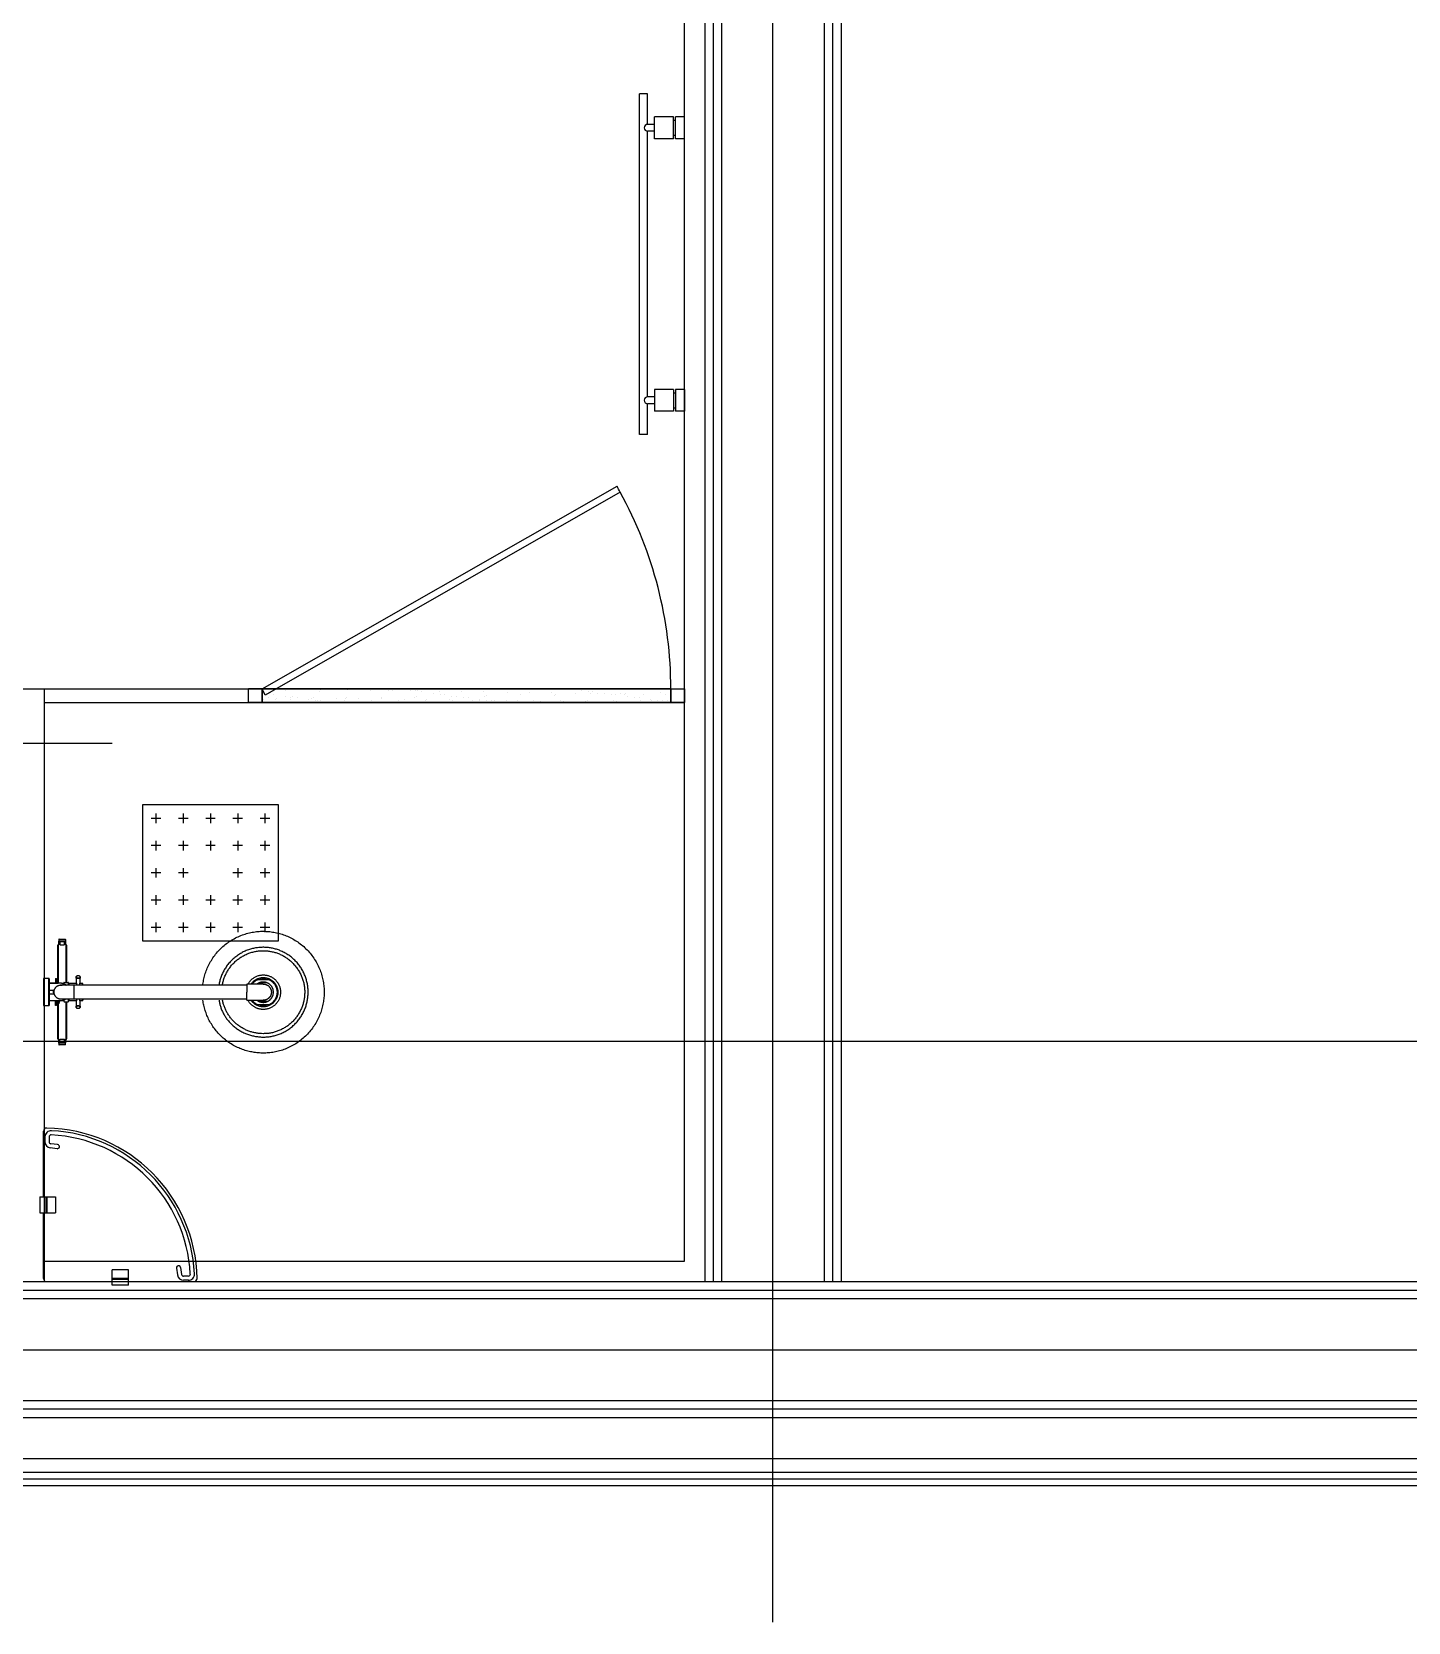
# Model space of a CAD drawing. Header units: millimetres. Extents: x 0 to 356400, y 0 to 68257.
# Drawn here: x 66643.4 to 66724.3, y 6765.9 to 6859.3 of the extents above; entities that cross this region are included whole.
import ezdxf

# ---------------------------------------------------------------- set-up
doc = ezdxf.new("R2010")
doc.units = ezdxf.units.MM
doc.header["$LTSCALE"] = 75
doc.layers.add('8', color=8, linetype='Continuous')
doc.layers.add('G(그리드1)', color=185, linetype='Continuous', plot=False)

# ---------------------------------------------------------------- blocks, each defined once
blk = doc.blocks.new('G$C7369CDF7')
at = {"layer": '8'}
for p, q in [((14630.3, 45650), (14630.3, 55050)), ((14790.3, 54450), (14790.3, 45890)), ((14810.3, 54450), (14810.3, 45870)), ((14820.3, 54450), (14820.3, 45860)), ((14830.3, 54450), (14830.3, 45850)), ((14530.3, 46550), (14530.3, 54050)), ((14542.8, 46550), (14542.8, 54050)), ((14555.3, 46550), (14555.3, 54050)), ((14705.3, 54050), (14705.3, 46550)), ((14717.8, 54050), (14717.8, 46550)), ((14730.3, 54050), (14730.3, 46550)), ((11530.3, 51970), (14530.3, 51970)), ((11542.8, 51957.5), (14530.3, 51957.5)), ((11555.3, 51945), (14530.3, 51945)), ((15030.3, 51870), (11230.3, 51870)), ((14530.3, 51782.5), (11542.8, 51782.5)), ((14530.3, 51795), (11555.3, 51795)), ((11530.3, 51770), (14530.3, 51770)), ((14500.3, 51740), (12180.3, 51740)), ((12852.6, 51740), (12820.6, 51740)), ((12820.6, 51740), (12820.6, 51727)), ((12852.6, 51740), (12852.6, 51727)), ((13220.6, 51740), (13252.6, 51740)), ((13220.6, 51740), (13220.6, 51727)), ((13252.6, 51740), (13252.6, 51727)), ((13660.3, 50800), (13660.3, 51740)), ((13660.3, 51740), (13680.3, 51740)), ((13660.3, 51720), (13660.3, 51740)), ((13680.3, 50800), (13680.3, 51740)), ((13680.3, 51740), (13680.3, 51720)), ((14500.3, 50800), (14500.3, 51740)), ((12852.6, 51727), (12820.6, 51727)), ((12820.6, 51724), (12820.6, 51696)), ((12852.6, 51724), (12820.6, 51724)), ((12825.6, 51724), (12825.6, 51727)), ((12847.6, 51724), (12847.6, 51727)), ((12852.6, 51724), (12852.6, 51696)), ((13220.6, 51727), (13252.6, 51727)), ((13220.6, 51724), (13220.6, 51696)), ((13220.6, 51724), (13252.6, 51724)), ((13225.6, 51724), (13225.6, 51727)), ((13247.6, 51724), (13247.6, 51727)), ((13252.6, 51724), (13252.6, 51696)), ((13660.3, 51720), (13660.3, 51120)), ((13680.3, 51720), (13660.3, 51720)), ((13660.3, 51720), (13680.3, 51720)), ((13660.3, 51120), (13660.3, 51720)), ((13668.5, 51712.3), (13668.5, 51712.3)), ((13677.6, 51715.6), (13677.6, 51715.6)), ((13680.3, 51720), (13680.3, 51120)), ((13680.3, 51720), (13680.3, 51708)), ((12852.6, 51696), (12820.6, 51696)), ((12831.6, 51696), (12831.6, 51686)), ((12841.6, 51696), (12841.6, 51686)), ((13220.6, 51696), (13252.6, 51696)), ((13231.6, 51696), (13231.6, 51686)), ((13241.6, 51696), (13241.6, 51686)), ((13661.4, 51701.3), (13661.4, 51701.3)), ((13666, 51704.4), (13666, 51704.4)), ((13675.6, 51690.7), (13675.6, 51690.7)), ((13676.9, 51701.1), (13676.9, 51701.1)), ((13677.6, 51691.8), (13677.6, 51691.8)), ((13677.8, 51707.7), (13677.8, 51707.7)), ((13679.7, 51689.4), (13679.7, 51689.4)), ((13680.3, 51708), (13680.3, 51708)), ((13680.3, 51708), (13680.3, 51132)), ((12786.6, 51686), (12786.6, 51674)), ((12831.6, 51686), (12786.6, 51686)), ((13286.6, 51674), (12786.6, 51674)), ((13231.6, 51686), (12841.6, 51686)), ((13286.6, 51686), (13241.6, 51686)), ((13286.6, 51686), (13286.6, 51674)), ((13668.7, 51679.8), (13668.7, 51679.8)), ((13672.4, 51666.9), (13672.4, 51666.9)), ((13673.3, 51673.5), (13673.3, 51673.5)), ((13677.5, 51676.1), (13677.5, 51676.1)), ((13660.3, 51120), (13362.8, 51641)), ((13371.6, 51645.8), (13669.3, 51124.4)), ((13661.4, 51661.7), (13661.4, 51661.7)), ((13666.4, 51653.6), (13666.4, 51653.6)), ((13667.5, 51645.5), (13667.5, 51645.5)), ((13668.6, 51651.3), (13668.6, 51651.3)), ((13671.1, 51656.6), (13671.1, 51656.6)), ((13680, 51661.8), (13680, 51661.8)), ((13661.3, 51622.2), (13661.3, 51622.2)), ((13666.6, 51622.4), (13666.6, 51622.4)), ((13667.9, 51632.7), (13667.9, 51632.7)), ((13668.8, 51639.3), (13668.8, 51639.3)), ((13677.4, 51636.5), (13677.4, 51636.5)), ((13678.7, 51640.2), (13678.7, 51640.2)), ((13680.2, 51629.4), (13680.2, 51629.4)), ((13663.4, 51598.5), (13663.4, 51598.5)), ((13664.3, 51605.1), (13664.3, 51605.1)), ((13667, 51612.2), (13667, 51612.2)), ((13667.5, 51602), (13667.5, 51602)), ((13677.3, 51597), (13677.3, 51597)), ((13679, 51595.1), (13679, 51595.1)), ((13661.2, 51582.6), (13661.2, 51582.6)), ((13662.1, 51588.2), (13662.1, 51588.2)), ((13667.2, 51579.7), (13667.2, 51579.7)), ((13679.1, 51589.4), (13679.1, 51589.4)), ((13668, 51551.2), (13668, 51551.2)), ((13670.1, 51548.9), (13670.1, 51548.9)), ((13677.3, 51557.4), (13677.3, 51557.4)), ((13678.5, 51561.8), (13678.5, 51561.8)), ((13661.2, 51543.1), (13661.2, 51543.1)), ((13666, 51545.4), (13666, 51545.4)), ((13678.7, 51529.3), (13678.7, 51529.3)), ((13680.3, 51537.8), (13680.3, 51537.8)), ((13661.1, 51503.5), (13661.1, 51503.5)), ((13665.5, 51512.2), (13665.5, 51512.2)), ((13677.2, 51517.9), (13677.2, 51517.9)), ((13665.7, 51479.7), (13665.7, 51479.7)), ((13669.1, 51499.7), (13669.1, 51499.7)), ((13677.1, 51478.3), (13677.1, 51478.3)), ((13677.4, 51495), (13677.4, 51495)), ((13661, 51464), (13661, 51464)), ((13677, 51461.8), (13677, 51461.8)), ((13677.7, 51456.7), (13677.7, 51456.7)), ((13679.9, 51473.9), (13679.9, 51473.9)), ((13664.5, 51445.4), (13664.5, 51445.4)), ((13669.5, 51448.8), (13669.5, 51448.8)), ((13671.7, 51446.5), (13671.7, 51446.5)), ((13675.4, 51439.7), (13675.4, 51439.7)), ((13676.8, 51450.1), (13676.8, 51450.1)), ((13677.1, 51438.8), (13677.1, 51438.8)), ((13660.5, 51408.3), (13660.5, 51408.3)), ((13660.9, 51424.4), (13660.9, 51424.4)), ((13664, 51412.2), (13664, 51412.2)), ((13672.3, 51415.9), (13672.3, 51415.9)), ((13673.2, 51422.5), (13673.2, 51422.5)), ((13677.2, 51429.3), (13677.2, 51429.3)), ((13660.9, 51384.9), (13660.9, 51384.9)), ((13668.7, 51388.3), (13668.7, 51388.3)), ((13670.7, 51397.3), (13670.7, 51397.3)), ((13670.9, 51405.6), (13670.9, 51405.6)), ((13675.9, 51395), (13675.9, 51395)), ((13677, 51399.2), (13677, 51399.2)), ((13664.2, 51379.7), (13664.2, 51379.7)), ((13666.4, 51371.4), (13666.4, 51371.4)), ((13667.8, 51381.7), (13667.8, 51381.7)), ((13675.5, 51361.8), (13675.5, 51361.8)), ((13660.8, 51345.3), (13660.8, 51345.3)), ((13661.9, 51337.2), (13661.9, 51337.2)), ((13663, 51345.4), (13663, 51345.4)), ((13663.3, 51347.5), (13663.3, 51347.5)), ((13664.2, 51354.1), (13664.2, 51354.1)), ((13671.1, 51346.5), (13671.1, 51346.5)), ((13673.3, 51344.1), (13673.3, 51344.1)), ((13676.9, 51359.7), (13676.9, 51359.7)), ((13675.7, 51329.3), (13675.7, 51329.3)), ((13676.8, 51320.1), (13676.8, 51320.1)), ((13680.2, 51314.8), (13680.2, 51314.8)), ((13660.7, 51305.8), (13660.7, 51305.8)), ((13662.1, 51305.9), (13662.1, 51305.9)), ((13662.5, 51312.1), (13662.5, 51312.1)), ((13672.2, 51294.9), (13672.2, 51294.9)), ((13674.4, 51295), (13674.4, 51295)), ((13662.7, 51279.6), (13662.7, 51279.6)), ((13676.8, 51280.6), (13676.8, 51280.6)), ((13680.2, 51275.2), (13680.2, 51275.2)), ((13660.7, 51266.2), (13660.7, 51266.2)), ((13661.1, 51256.7), (13661.1, 51256.7)), ((13661.5, 51245.3), (13661.5, 51245.3)), ((13672.7, 51244.1), (13672.7, 51244.1)), ((13674, 51261.7), (13674, 51261.7)), ((13660.6, 51226.7), (13660.6, 51226.7)), ((13674.2, 51229.2), (13674.2, 51229.2)), ((13674.8, 51241.7), (13674.8, 51241.7)), ((13676.7, 51241.1), (13676.7, 51241.1)), ((13679.8, 51222.9), (13679.8, 51222.9)), ((13680.1, 51235.7), (13680.1, 51235.7)), ((13661, 51212.1), (13661, 51212.1)), ((13661.5, 51205.9), (13661.5, 51205.9)), ((13663.7, 51203.6), (13663.7, 51203.6)), ((13676.6, 51201.5), (13676.6, 51201.5)), ((13676.6, 51199.1), (13676.6, 51199.1)), ((13677.5, 51205.7), (13677.5, 51205.7)), ((13660.5, 51187.1), (13660.5, 51187.1)), ((13661.2, 51179.6), (13661.2, 51179.6)), ((13672.9, 51194.9), (13672.9, 51194.9)), ((13673.8, 51192.5), (13673.8, 51192.5)), ((13675.3, 51188.7), (13675.3, 51188.7)), ((13680, 51196.1), (13680, 51196.1)), ((13662.6, 51154.3), (13662.6, 51154.3)), ((13670.8, 51154.5), (13670.8, 51154.5)), ((13672.1, 51164.9), (13672.1, 51164.9)), ((13672.5, 51161.7), (13672.5, 51161.7)), ((13673, 51171.5), (13673, 51171.5)), ((13676.5, 51162), (13676.5, 51162)), ((13680, 51156.6), (13680, 51156.6)), ((13660.4, 51147.6), (13660.4, 51147.6)), ((13667.6, 51130.7), (13667.6, 51130.7)), ((13668.5, 51137.3), (13668.5, 51137.3)), ((13672.7, 51129.2), (13672.7, 51129.2)), ((13674.2, 51141.7), (13674.2, 51141.7)), ((13676.4, 51139.3), (13676.4, 51139.3)), ((13680.3, 51132), (13680.3, 51132)), ((13680.3, 51132), (13680.3, 51120)), ((14030.3, 51144.2), (13830.3, 51144.2)), ((13830.3, 51144.2), (13830.3, 50944.2)), ((13850.3, 51131.2), (13850.3, 51117.2)), ((13890.3, 51131.2), (13890.3, 51117.2)), ((13930.3, 51131.2), (13930.3, 51117.2)), ((13970.3, 51131.2), (13970.3, 51117.2)), ((14010.3, 51131.2), (14010.3, 51117.2)), ((14030.3, 50944.2), (14030.3, 51144.2)), ((13669.3, 51124.4), (13660.3, 51120)), ((13660.3, 51120), (13660.3, 51100)), ((13660.3, 51120), (13680.3, 51120)), ((13660.3, 51100), (13660.3, 51120)), ((13660.3, 51120), (13680.3, 51120)), ((13660.3, 51100), (13660.3, 51120)), ((13680.3, 51120), (13660.3, 51120)), ((13666.3, 51120.4), (13666.3, 51120.4)), ((13676.5, 51122.4), (13676.5, 51122.4)), ((13680.3, 51120), (13680.3, 51100)), ((13680.3, 51120), (13680.3, 51100)), ((13680.3, 51120), (13680.3, 51100)), ((13843.3, 51124.2), (13857.3, 51124.2)), ((13883.3, 51124.2), (13897.3, 51124.2)), ((13923.3, 51124.2), (13937.3, 51124.2)), ((13963.3, 51124.2), (13977.3, 51124.2)), ((14003.3, 51124.2), (14017.3, 51124.2)), ((13680.3, 51100), (13660.3, 51100)), ((13680.3, 51100), (13660.3, 51100)), ((13843.3, 51084.2), (13857.3, 51084.2)), ((13850.3, 51091.2), (13850.3, 51077.2)), ((13883.3, 51084.2), (13897.3, 51084.2)), ((13890.3, 51091.2), (13890.3, 51077.2)), ((13923.3, 51084.2), (13937.3, 51084.2)), ((13930.3, 51091.2), (13930.3, 51077.2)), ((13963.3, 51084.2), (13977.3, 51084.2)), ((13970.3, 51091.2), (13970.3, 51077.2)), ((14003.3, 51084.2), (14017.3, 51084.2)), ((14010.3, 51091.2), (14010.3, 51077.2)), ((13843.3, 51044.2), (13857.3, 51044.2)), ((13850.3, 51051.2), (13850.3, 51037.2)), ((13883.3, 51044.2), (13897.3, 51044.2)), ((13890.3, 51051.2), (13890.3, 51037.2)), ((13963.3, 51044.2), (13977.3, 51044.2)), ((13970.3, 51051.2), (13970.3, 51037.2)), ((14003.3, 51044.2), (14017.3, 51044.2)), ((14010.3, 51051.2), (14010.3, 51037.2)), ((13850.3, 51011.2), (13850.3, 50997.2)), ((13890.3, 51011.2), (13890.3, 50997.2)), ((13930.3, 51011.2), (13930.3, 50997.2)), ((13970.3, 51011.2), (13970.3, 50997.2)), ((14010.3, 51011.2), (14010.3, 50997.2)), ((14522.3, 51011.6), (14522.3, 51004.7)), ((14528.4, 51011.7), (14528.4, 51004.7)), ((14530.3, 50923.8), (14530.3, 51020.1)), ((13843.3, 51004.2), (13857.3, 51004.2)), ((13883.3, 51004.2), (13897.3, 51004.2)), ((13923.3, 51004.2), (13937.3, 51004.2)), ((13963.3, 51004.2), (13977.3, 51004.2)), ((14003.3, 51004.2), (14017.3, 51004.2)), ((14509.7, 51000.3), (14519.7, 51001.7)), ((14510.5, 50994.3), (14520.5, 50995.6)), ((13843.3, 50964.2), (13857.3, 50964.2)), ((13850.3, 50971.2), (13850.3, 50957.2)), ((13883.3, 50964.2), (13897.3, 50964.2)), ((13890.3, 50971.2), (13890.3, 50957.2)), ((13923.3, 50964.2), (13937.3, 50964.2)), ((13930.3, 50971.2), (13930.3, 50957.2)), ((13963.3, 50964.2), (13977.3, 50964.2)), ((13970.3, 50971.2), (13970.3, 50957.2)), ((14003.3, 50964.2), (14017.3, 50964.2)), ((14010.3, 50971.2), (14010.3, 50957.2)), ((13830.3, 50944.2), (14030.3, 50944.2)), ((14535.7, 50923.8), (14513, 50923.8)), ((14513, 50923.8), (14513, 50900.1)), ((14525.7, 50923.8), (14525.7, 50900.1)), ((14527.1, 50923.8), (14527.1, 50900.1)), ((14535.7, 50923.8), (14535.7, 50900.1)), ((13740.3, 50900), (13740.3, 49550)), ((14535.7, 50900.1), (14513, 50900.1)), ((14530.3, 50803.8), (14530.3, 50900.1)), ((14118.7, 50828.7), (14117.3, 50828.7)), ((14085.5, 50816.7), (14085.5, 50818.1)), ((14317.9, 50807.2), (14324.8, 50807.2)), ((14317.9, 50801.2), (14324.8, 50801.1)), ((14329.2, 50819.8), (14327.9, 50809.8)), ((14335.2, 50819), (14333.9, 50809)), ((14405.8, 50816.5), (14429.4, 50816.5)), ((14405.8, 50793.8), (14405.8, 50816.5)), ((14405.8, 50803.8), (14429.4, 50803.8)), ((14405.8, 50802.4), (14429.4, 50802.4)), ((14429.4, 50793.8), (14429.4, 50816.5)), ((13660.3, 50080), (13660.3, 50800)), ((13660.3, 50800), (14530.3, 50800)), ((14405.8, 50799.2), (14309.5, 50799.2)), ((14405.8, 50793.8), (14429.4, 50793.8)), ((14525.7, 50799.2), (14429.4, 50799.2))]:
    blk.add_line(p, q, dxfattribs=at)
for centre, radius, start, end in [((13660, 51122.5), 597.5, 89.9699, 118.8615), ((12836.6, 51686), 5, 180, 0), ((13236.6, 51686), 5, 180, 0), ((13652.1, 51115.4), 600, 117.8754, 118.8287), ((14530.3, 50799.2), 225.5, 91.1937, 178.8063), ((14530.3, 50799.2), 221.8, 92.9696, 177.0295), ((14530.3, 50799.2), 215.7, 92.9714, 177.0285), ((14519.3, 51011.6), 9.09, 0.3566, 92.9714), ((14519.3, 51011.6), 3.03, 0.3566, 92.9714), ((14525.7, 51020.1), 4.6, 0, 91.1937), ((14510.1, 50997.3), 3.04, 97.5509, 277.5509), ((14519.3, 51004.7), 3.03, 277.5509, 0.3566), ((14519.3, 51004.7), 9.09, 277.5509, 0.3566), ((14309.5, 50803.8), 4.6, 178.8063, 270), ((14317.9, 50810.3), 9.09, 177.0286, 269.6434), ((14530.3, 50799.2), 215.7, 179.3214, 180), ((14317.9, 50810.3), 3.03, 177.0286, 269.6434), ((14324.9, 50810.2), 3.03, 269.6434, 352.4491), ((14324.9, 50810.2), 9.09, 269.6434, 352.4491), ((14332.2, 50819.4), 3.04, 352.4491, 172.4491), ((14525.7, 50803.8), 4.6, 270, 0)]:
    blk.add_arc(centre, radius, start, end, dxfattribs=at)
for points, weights in [([(14016.4, 51129.6), (14024, 51214.8), (14109.5, 51211)], [1, 0.722690351678, 1]), ([(14109.5, 51211), (14194.9, 51207.2), (14194.9, 51121.7)], [1, 0.722690351678, 1]), ([(14109.5, 51187.4), (14047.6, 51191.2), (14040.1, 51129.6)], [1, 0.728214537635, 1]), ([(14045.1, 51129.6), (14052.6, 51186.2), (14109.5, 51182.4)], [1, 0.729938462493, 1]), ([(14171.4, 51121.7, 0), (14171.4, 51183.7), (14109.5, 51187.4)], [1, 0.728214537635, 1]), ([(14109.5, 51182.4), (14166.4, 51178.7), (14166.4, 51121.7)], [1, 0.729938462493, 1]), ([(14093.6, 51033.1, 0), (14008.8, 51044.5), (14016.4, 51129.6)], [1, 0.722690351678, 1]), ([(14040.1, 51129.6), (14032.6, 51068.1), (14093.6, 51056.8)], [1, 0.728214537635, 1]), ([(14093.6, 51061.9, 0), (14037.6, 51073.1), (14045.1, 51129.6)], [1, 0.729938462493, 1]), ([(14093.6, 51099.3, 0), (14074.6, 51109.4), (14081.5, 51129.8)], [1, 0.762415052233, 1]), ([(14081.5, 51129.8), (14088.4, 51150.2), (14109.6, 51146.7)], [1, 0.762415052233, 1]), ([(14093.6, 51103.8, 0), (14078.9, 51113.6), (14085.6, 51129.9)], [1, 0.773008583091, 1]), ([(14085.6, 51129.9), (14092.4, 51146.1), (14109.7, 51142.7)], [1, 0.773008583091, 1]), ([(14087, 51130, 0), (14092.4, 51141.9), (14105.5, 51141.9)], [1, 0.83985502989, 1]), ([(14091.8, 51127.5, 0), (14089.3, 51121.7), (14091.8, 51115.8)], [1, 0.92, 1]), ([(14105.5, 51136.6), (14095.6, 51136.6), (14091.8, 51127.5)], [1, 0.834241679265, 1]), ([(14093.6, 51121.7, 0), (14093.6, 51133.6), (14105.5, 51133.6)], [1, 0.707106980294, 1]), ([(14105.5, 51141.9), (14118.6, 51141.9), (14124, 51130)], [1, 0.83985502989, 1]), ([(14119.2, 51127.5, 0), (14115.3, 51136.6), (14105.5, 51136.6)], [1, 0.834241679265, 1]), ([(14105.5, 51133.6, 0), (14110.4, 51133.6), (14113.9, 51130.1)], [1, 0.923879459124, 1]), ([(14109.6, 51146.7), (14130.8, 51143.2), (14130.8, 51121.7)], [1, 0.762415052233, 1]), ([(14109.7, 51142.7), (14126.9, 51139.3), (14126.9, 51121.7)], [1, 0.773008583091, 1]), ([(14113.9, 51130.1), (14117.4, 51126.6), (14117.4, 51121.7)], [1, 0.923879459124, 1]), ([(14120.4, 51121.7, 0), (14120.4, 51124.7), (14119.2, 51127.5)], [1, 0.979795897113, 1]), ([(14087, 51126.4, 0), (14085.8, 51121.7), (14087, 51116.9)], [1, 0.96875, 1]), ([(14086.4, 51122.3, 0), (14086.9, 51122.2), (14087, 51121.8)], [1, 0.773781109645, 1]), ([(14087, 51121.6, 0), (14086.9, 51121.1), (14086.4, 51121.1)], [1, 0.773783360198, 1]), ([(14093.6, 51105.3, 0), (14089.2, 51108.4), (14087, 51113.3)], [1, 0.966558723935, 1]), ([(14091.8, 51115.8, 0), (14092.5, 51114.2), (14093.6, 51112.7)], [1, 0.992761544221, 1]), ([(14194.9, 51121.7, 0), (14194.9, 51043.5), (14117.4, 51033.1)], [1, 0.752773770474, 1]), ([(14166.4, 51121.7, 0), (14166.4, 51071.7), (14117.4, 51061.9)], [1, 0.773222191329, 1]), ([(14117.4, 51056.8, 0), (14170.6, 51064.8), (14171.4, 51121.7)], [1, 0.768408053225, 1]), ([(14130.8, 51121.7, 0), (14130.8, 51106.5), (14117.4, 51099.3)], [1, 0.85750668117, 1]), ([(14126.9, 51121.7, 0), (14126.9, 51110.2), (14117.4, 51103.8)], [1, 0.881917034313, 1]), ([(14117.4, 51112.7, 0), (14118.5, 51114.2), (14119.2, 51115.8)], [1, 0.992761528732, 1]), ([(14124, 51113.3, 0), (14121.7, 51108.4), (14117.4, 51105.3)], [1, 0.966558690862, 1]), ([(14119.2, 51115.8, 0), (14120.4, 51118.6), (14120.4, 51121.7)], [1, 0.979795897113, 1]), ([(14124.5, 51121.7, 0), (14124.5, 51124.1), (14124, 51126.4)], [1, 0.992156741649, 1]), ([(14124, 51121.8, 0), (14124, 51122.2), (14124.5, 51122.3)], [1, 0.773669369549, 1]), ([(14124, 51116.9, 0), (14124.5, 51119.3), (14124.5, 51121.7)], [1, 0.992156741649, 1]), ([(14124.5, 51121.1, 0), (14124, 51121.1), (14124, 51121.6)], [1, 0.773671620612, 1]), ([(14093, 50856.7, 0), (14092.9, 50856.6, 0), (14092.9, 50856.4, 0)], [1, 0.923878904566, 1]), ([(14093.4, 50856.9, 0), (14093.2, 50856.9, 0), (14093, 50856.7, 0)], [1, 0.923878904566, 1]), ([(14117.7, 50856.4, 0), (14117.7, 50856.9, 0), (14117.2, 50856.9, 0)], [1, 0.707353688037, 1]), ([(14028.1, 50831.6, 0), (14027.8, 50831.6, 0), (14027.8, 50831.3, 0)], [1, 0.707343997022, 1]), ([(14030.7, 50831.3, 0), (14030.7, 50831.5, 0), (14030.5, 50831.6, 0)], [1, 0.71830572668, 1]), ([(14036.4, 50833, 0), (14035.7, 50833, 0), (14035.7, 50832.4, 0)], [1, 0.70728540474, 1]), ([(14035.8, 50826.6, 0), (14035.8, 50828.3, 0), (14035.7, 50830.1, 0)], [1, 0.99968819273, 1]), ([(14035.7, 50823.1, 0), (14035.8, 50824.9, 0), (14035.8, 50826.6, 0)], [1, 0.99968819273, 1]), ([(14091.7, 50835.9, 0), (14091.2, 50835.8, 0), (14091.2, 50835.3, 0)], [1, 0.802374313725, 1]), ([(14091.2, 50829.4, 0), (14091.2, 50828.7, 0), (14091.9, 50828.7, 0)], [1, 0.707106781186, 1]), ([(14095.4, 50832.4, 0), (14092.4, 50828.8, 0), (14092.4, 50824.1, 0)], [1, 0.940539767269, 1]), ([(14092.8, 50827.6, 0), (14093.6, 50830.2, 0), (14095.4, 50832.4, 0)], [1, 0.977972354249, 1]), ([(14092.9, 50827.8, 0), (14092.9, 50827.7, 0), (14092.9, 50827.6, 0)], [1, 0.988148501761, 1]), ([(14094.9, 50837.2, 0), (14094.7, 50837.2, 0), (14094.7, 50837, 0)], [1, 0.707809626254, 1]), ([(14094.9, 50837.2, 0), (14094.7, 50837.2, 0), (14094.7, 50837, 0)], [1, 0.707234314256, 1]), ([(14094.9, 50837.2, 0), (14094.7, 50837.2, 0), (14094.7, 50837, 0)], [1, 0.707106781187, 1]), ([(14095.8, 50820.6, 0), (14094.6, 50823.4, 0), (14095.4, 50826.4, 0)], [1, 0.9443407356, 1]), ([(14095.4, 50824.1, 0), (14095.4, 50814.2, 0), (14105.3, 50814.2, 0)], [1, 0.707106980294, 1]), ([(14112.3, 50817.1, 0), (14115.2, 50820, 0), (14115.2, 50824.1, 0)], [1, 0.923879459124, 1]), ([(14115.2, 50832.4, 0), (14118.2, 50828.8, 0), (14118.2, 50824.1, 0)], [1, 0.940539767269, 1]), ([(14115.8, 50837, 0), (14115.8, 50837.2, 0), (14115.7, 50837.2, 0)], [1, 0.707174253057, 1]), ([(14117.6, 50827.6, 0), (14117.7, 50827.7, 0), (14117.7, 50827.8, 0)], [1, 0.99043286645, 1]), ([(14118.7, 50828.7, 0), (14119.4, 50828.7, 0), (14119.4, 50829.4, 0)], [1, 0.707343960546, 1]), ([(14119.4, 50835.3, 0), (14119.4, 50835.8, 0), (14118.9, 50835.9, 0)], [1, 0.802330230137, 1]), ([(14174.6, 50832.8, 0), (14174.4, 50833, 0), (14174.1, 50833, 0)], [1, 0.923871449688, 1]), ([(14174.8, 50832.4, 0), (14174.8, 50832.6, 0), (14174.6, 50832.8, 0)], [1, 0.923871449689, 1]), ([(14174.8, 50830.1, 0), (14174.7, 50828.3, 0), (14174.7, 50826.6, 0)], [1, 0.999688172515, 1]), ([(14174.7, 50826.6, 0), (14174.7, 50824.9, 0), (14174.8, 50823.1, 0)], [1, 0.999688172474, 1]), ([(14179.8, 50831.3, 0), (14179.8, 50831.5, 0), (14180, 50831.6, 0)], [1, 0.716998220434, 1]), ([(14182.7, 50831.3, 0), (14182.7, 50831.6, 0), (14182.4, 50831.6, 0)], [1, 0.707283339165, 1]), ([(14027.8, 50821.9, 0), (14027.8, 50821.6, 0), (14028.1, 50821.6, 0)], [1, 0.707277557976, 1]), ([(14030.5, 50821.6, 0), (14030.7, 50821.6, 0), (14030.7, 50821.9, 0)], [1, 0.71396016074, 1]), ([(14035.7, 50820.8, 0), (14035.7, 50820.4, 0), (14036, 50820.2, 0)], [1, 0.870635026101, 1]), ([(14035.7, 50820.8, 0), (14035.7, 50820.8, 0), (14035.7, 50820.7, 0)], [1, 0.99631739226, 1]), ([(14035.7, 50820.7, 0), (14035.8, 50820.5, 0), (14035.9, 50820.3, 0)], [1, 0.951076685987, 1]), ([(14035.9, 50820.3, 0), (14036, 50820.3, 0), (14036, 50820.2, 0)], [1, 0.993540974966, 1]), ([(14036, 50820.2, 0), (14036.2, 50820.1, 0), (14036.4, 50820.1, 0)], [1, 0.963590397564, 1]), ([(14036, 50820.2, 0), (14036.2, 50820.1, 0), (14036.4, 50820.1, 0)], [1, 0.963590472414, 1]), ([(14085.7, 50807.2, 0), (14085.4, 50807.2, 0), (14085.4, 50806.9, 0)], [1, 0.71521702093, 1]), ([(14095.7, 50821.3, 0), (14095.7, 50821.5, 0), (14095.7, 50821.6, 0)], [1, 0.999893829597, 1]), ([(14095.8, 50820.6, 0), (14095.9, 50820.6, 0), (14096, 50820.5, 0)], [1, 0.925009884541, 1]), ([(14102.8, 50807.5, 0), (14102.8, 50807.3, 0), (14102.5, 50807.2, 0)], [1, 0.744065077772, 1]), ([(14102.6, 50814.5, 0), (14102.8, 50814.5, 0), (14102.8, 50814.3, 0)], [1, 0.797475949433, 1]), ([(14102.7, 50814.5, 0), (14102.8, 50814.4, 0), (14102.8, 50814.3, 0)], [1, 0.896689367163, 1]), ([(14107.7, 50814.3, 0), (14105.3, 50813.5, 0), (14102.8, 50814.3, 0)], [1, 0.953410444621, 1]), ([(14105.3, 50814.2, 0), (14109.4, 50814.2, 0), (14112.3, 50817.1, 0)], [1, 0.923879459124, 1]), ([(14107.8, 50814.3, 0), (14107.8, 50814.5, 0), (14108, 50814.5, 0)], [1, 0.798057064978, 1]), ([(14108, 50807.2, 0), (14107.8, 50807.3, 0), (14107.8, 50807.5, 0)], [1, 0.772711861116, 1]), ([(14122, 50821.7, 0), (14120.1, 50822.5, 0), (14118.2, 50823.1, 0)], [1, 0.99841649626, 0.998621653531]), ([(14122.2, 50821.4, 0), (14122.2, 50821.6, 0), (14122, 50821.7, 0)], [1, 0.837560668092, 1]), ([(14125.2, 50806.9, 0), (14125.2, 50807.2, 0), (14124.9, 50807.2, 0)], [1, 0.715171427276, 1]), ([(14174.1, 50820.1, 0), (14174.8, 50820.1, 0), (14174.8, 50820.8, 0)], [1, 0.707285447242, 1]), ([(14180.1, 50821.6, 0), (14179.8, 50821.6, 0), (14179.8, 50821.9, 0)], [1, 0.714280884241, 1]), ([(14182.4, 50821.6, 0), (14182.7, 50821.6, 0), (14182.7, 50821.9, 0)], [1, 0.707642349066, 1])]:
    blk.add_rational_spline(points, weights, degree=2, dxfattribs=at)
for points, degree in [([(14087, 51113.3, 0), (14087, 51130)], 1), ([(14091.8, 51127.5, 0), (14091.8, 51115.8)], 1), ([(14119.2, 51127.5, 0), (14119.2, 51115.8)], 1), ([(14124, 51130, 0), (14124, 51113.3)], 1), ([(14086.8, 51125.6, 0), (14087, 51125.5)], 1), ([(14087, 51117.8, 0), (14086.8, 51117.7)], 1), ([(14093.6, 51121.7, 0), (14093.6, 51097.8)], 1), ([(14117.4, 51097.8, 0), (14117.4, 51121.7)], 1), ([(14124, 51125.5, 0), (14124.1, 51125.6)], 1), ([(14124.1, 51117.7, 0), (14124, 51117.8)], 1), ([(14093.6, 51097.8, 0), (14105.5, 51097.8)], 1), ([(14095.4, 51097.8, 0), (14095.4, 50844, 0)], 1), ([(14115.2, 50844, 0), (14115.2, 51097.8)], 1), ([(14083.4, 50853.2, 0), (14083.4, 50853.2, 0)], 1), ([(14095.4, 50852.4, 0), (14083.5, 50853.2, 0)], 1), ([(14083.5, 50846.7, 0), (14095.4, 50847.5, 0)], 1), ([(14092.9, 50856.4, 0), (14092.9, 50852.6, 0)], 1), ([(14095.4, 50856.4, 0), (14092.9, 50856.4, 0)], 1), ([(14092.9, 50847.3, 0), (14092.9, 50836.3, 0)], 1), ([(14095.4, 50856.9, 0), (14093.4, 50856.9, 0)], 1), ([(14117.2, 50856.9, 0), (14115.2, 50856.9, 0)], 1), ([(14117.7, 50856.4, 0), (14115.2, 50856.4, 0)], 1), ([(14127.1, 50853.2, 0), (14115.2, 50852.4, 0)], 1), ([(14115.2, 50847.5, 0), (14127.1, 50846.7, 0)], 1), ([(14117.7, 50852.6, 0), (14117.7, 50856.4, 0)], 1), ([(14117.7, 50836.3, 0), (14117.7, 50847.3, 0)], 1), ([(14127.2, 50853.2, 0), (14127.2, 50853.2, 0)], 1), ([(14027.8, 50821.9, 0), (14027.8, 50831.3, 0)], 1), ([(14028.1, 50831.6, 0), (14028.1, 50821.6, 0)], 1), ([(14028.1, 50831.6, 0), (14030.4, 50831.6, 0)], 1), ([(14030.4, 50831.6, 0), (14030.4, 50821.6, 0)], 1), ([(14030.5, 50831.6, 0), (14035.7, 50831.6, 0)], 1), ([(14035.7, 50831.3, 0), (14030.7, 50831.3, 0)], 1), ([(14030.7, 50821.9, 0), (14030.7, 50831.3, 0)], 1), ([(14035.7, 50830.1, 0), (14031, 50830.1, 0)], 1), ([(14031, 50823.1, 0), (14031, 50830.1, 0)], 1), ([(14091.2, 50832.4, 0), (14035.7, 50832.4, 0)], 1), ([(14035.7, 50832.4, 0), (14035.7, 50830.1, 0)], 1), ([(14045, 50833, 0), (14036.4, 50833, 0)], 1), ([(14083.4, 50846.7, 0), (14083.4, 50846.7, 0)], 1), ([(14091.2, 50829.4, 0), (14091.2, 50835.3, 0)], 1), ([(14091.2, 50835.3, 0), (14095.4, 50835.3, 0)], 1), ([(14093.5, 50829.4, 0), (14091.2, 50829.4, 0)], 1), ([(14094.7, 50836.8, 0), (14091.7, 50835.9, 0)], 1), ([(14091.7, 50835.9, 0), (14095.4, 50835.9, 0)], 1), ([(14091.9, 50828.7, 0), (14093.2, 50828.7, 0)], 1), ([(14093.2, 50828.7, 0), (14091.9, 50828.7, 0)], 1), ([(14092.4, 50824.1, 0), (14092.4, 50815.7, 0), (14092.4, 50807.2, 0)], 2), ([(14092.9, 50828.7, 0), (14092.9, 50827.6, 0)], 1), ([(14092.9, 50827.6, 0), (14095.4, 50827.6, 0)], 1), ([(14094.7, 50837, 0), (14094.7, 50836.8, 0)], 1), ([(14095.4, 50837, 0), (14094.7, 50837, 0)], 1), ([(14094.7, 50836.8, 0), (14095.4, 50836.8, 0)], 1), ([(14094.9, 50837.2, 0), (14094.9, 50837.2, 0), (14095, 50837.2, 0), (14095.4, 50837.2, 0)], 3), ([(14095.3, 50837.2, 0), (14095, 50837.2, 0), (14094.9, 50837.2, 0), (14094.9, 50837.2, 0)], 3), ([(14095.3, 50837.2, 0), (14095.3, 50837.2, 0), (14095.3, 50837.2, 0), (14095.4, 50837.2, 0)], 3), ([(14095.4, 50837.2, 0), (14095.3, 50837.2, 0), (14095.3, 50837.2, 0), (14095.3, 50837.2, 0)], 3), ([(14105.3, 50844, 0), (14095.4, 50844, 0)], 1), ([(14095.4, 50844, 0), (14095.4, 50824.1, 0)], 1), ([(14115.2, 50844, 0), (14105.3, 50844, 0)], 1), ([(14115.2, 50824.1, 0), (14115.2, 50844, 0)], 1), ([(14115.8, 50837, 0), (14115.2, 50837, 0)], 1), ([(14115.2, 50836.8, 0), (14115.8, 50836.8, 0)], 1), ([(14115.2, 50835.9, 0), (14118.9, 50835.9, 0)], 1), ([(14115.2, 50835.3, 0), (14119.4, 50835.3, 0)], 1), ([(14115.8, 50836.8, 0), (14115.8, 50837, 0)], 1), ([(14118.9, 50835.9, 0), (14115.8, 50836.8, 0)], 1), ([(14119.3, 50829.4, 0), (14117, 50829.4, 0)], 1), ([(14117.7, 50827.6, 0), (14117.7, 50828.7, 0)], 1), ([(14118.2, 50824.1, 0), (14118.2, 50815.7, 0), (14118.2, 50807.2, 0)], 2), ([(14119.4, 50829.4, 0), (14119.4, 50835.3, 0)], 1), ([(14174.8, 50832.4, 0), (14119.4, 50832.4, 0)], 1), ([(14127.2, 50846.7, 0), (14127.2, 50846.7, 0)], 1), ([(14174.8, 50830.1, 0), (14174.8, 50832.4, 0)], 1), ([(14174.8, 50831.6, 0), (14180, 50831.6, 0)], 1), ([(14179.8, 50831.3, 0), (14174.8, 50831.3, 0)], 1), ([(14179.5, 50830.1, 0), (14174.8, 50830.1, 0)], 1), ([(14179.5, 50823.1, 0), (14179.5, 50830.1, 0)], 1), ([(14179.8, 50821.9, 0), (14179.8, 50831.3, 0)], 1), ([(14182.4, 50831.6, 0), (14180.1, 50831.6, 0)], 1), ([(14180.1, 50831.6, 0), (14180.1, 50821.6, 0)], 1), ([(14182.4, 50821.6, 0), (14182.4, 50831.6, 0)], 1), ([(14182.7, 50831.3, 0), (14182.7, 50821.9, 0)], 1), ([(14028.1, 50821.6, 0), (14030.4, 50821.6, 0)], 1), ([(14035.7, 50821.6, 0), (14030.5, 50821.6, 0)], 1), ([(14030.8, 50821.9, 0), (14035.7, 50821.9, 0)], 1), ([(14031, 50823.1, 0), (14035.7, 50823.1, 0)], 1), ([(14035.7, 50823.1, 0), (14035.7, 50820.8, 0)], 1), ([(14035.7, 50820.8, 0), (14092.4, 50820.8, 0)], 1), ([(14092.4, 50820.1, 0), (14073.7, 50820.1, 0), (14055.1, 50820.1, 0), (14036.4, 50820.1, 0)], 3), ([(14092.4, 50820.1, 0), (14045, 50820.1, 0)], 1), ([(14045, 50820.1, 0), (14092.4, 50820.1, 0)], 1), ([(14085.4, 50806.9, 0), (14085.4, 50799.2, 0)], 1), ([(14125.2, 50806.9, 0), (14085.4, 50806.9, 0)], 1), ([(14085.5, 50818.1, 0), (14092.4, 50818.1, 0)], 1), ([(14085.5, 50816.7, 0), (14092.4, 50816.7, 0)], 1), ([(14092.4, 50807.2, 0), (14092.4, 50820.6, 0)], 1), ([(14095.4, 50822.8, 0), (14095.4, 50823, 0)], 1), ([(14102.6, 50814.5, 0), (14102.6, 50814.5, 0)], 1), ([(14102.6, 50814.5, 0), (14102.6, 50814.5, 0)], 1), ([(14102.7, 50814.5, 0), (14102.6, 50814.5, 0)], 1), ([(14102.7, 50814.5, 0), (14102.6, 50814.5, 0)], 1), ([(14102.8, 50814.3, 0), (14102.8, 50807.5, 0)], 1), ([(14107.8, 50807.5, 0), (14102.8, 50807.5, 0)], 1), ([(14103.5, 50814.3, 0), (14103.3, 50814.4, 0)], 1), ([(14104.4, 50814.2, 0), (14104.3, 50814.2, 0)], 1), ([(14106.3, 50814.2, 0), (14106.1, 50814.2, 0)], 1), ([(14107.3, 50814.4, 0), (14107.1, 50814.3, 0)], 1), ([(14107.9, 50814.5, 0), (14107.8, 50814.5, 0)], 1), ([(14107.8, 50807.5, 0), (14107.8, 50814.3, 0)], 1), ([(14107.9, 50814.5, 0), (14107.9, 50814.5, 0)], 1), ([(14108, 50814.5, 0), (14108, 50814.5, 0)], 1), ([(14124.9, 50807.2, 0), (14108.1, 50807.2, 0)], 1), ([(14118.2, 50821.7, 0), (14122, 50821.7, 0)], 1), ([(14122.2, 50821.4, 0), (14118.2, 50821.4, 0)], 1), ([(14118.2, 50820.8, 0), (14174.8, 50820.8, 0)], 1), ([(14118.2, 50820.1, 0), (14165.6, 50820.1, 0)], 1), ([(14118.2, 50820.1, 0), (14165.6, 50820.1, 0)], 1), ([(14165.6, 50820.1, 0), (14118.2, 50820.1, 0)], 1), ([(14174.1, 50820.1, 0), (14155.5, 50820.1, 0), (14136.8, 50820.1, 0), (14118.2, 50820.1, 0)], 3), ([(14125.1, 50818.1, 0), (14118.2, 50818.1, 0)], 1), ([(14125.1, 50816.7, 0), (14118.2, 50816.7, 0)], 1), ([(14122.2, 50818.1, 0), (14122.2, 50821.4, 0)], 1), ([(14125.1, 50818.1, 0), (14125.1, 50816.7, 0)], 1), ([(14125.2, 50799.2, 0), (14125.2, 50806.9, 0)], 1), ([(14165.6, 50820.1, 0), (14174.1, 50820.1, 0)], 1), ([(14174.8, 50820.8, 0), (14174.8, 50823.1, 0)], 1), ([(14179.5, 50823.1, 0), (14174.8, 50823.1, 0)], 1), ([(14174.8, 50821.9, 0), (14179.8, 50821.9, 0)], 1), ([(14180, 50821.6, 0), (14174.8, 50821.6, 0)], 1), ([(14180.1, 50821.6, 0), (14182.4, 50821.6, 0)], 1), ([(14085.4, 50799.2, 0), (14125.2, 50799.2, 0)], 1)]:
    blk.add_open_spline(points, degree=degree, dxfattribs=at)
for points, knots in [([(14117.4, 51097.8, 0), (14117.4, 51097.8), (14116.1, 51097.8), (14111.7, 51097.8), (14108.6, 51097.8), (14105.5, 51097.8)], [0, 0, 0, 0, 8.057434, 8.057434, 16.114871, 16.114871, 16.114871, 16.114871]), ([(14083.4, 50853.2, 0), (14083.3, 50853.2, 0), (14083, 50853.2, 0), (14082.5, 50852.9, 0), (14082, 50852.3, 0), (14081.6, 50851.2, 0), (14081.6, 50850.4, 0), (14081.6, 50849.9, 0)], [0, 0, 0, 0, 0.363643, 0.756281, 1.692572, 2.843975, 4.146798, 4.146798, 4.146798, 4.146798]), ([(14081.6, 50849.9, 0), (14081.6, 50850.5, 0), (14081.7, 50851.4, 0), (14082.1, 50852.3, 0), (14082.5, 50852.8, 0), (14083, 50853, 0), (14083.5, 50852.9, 0), (14084, 50852.4, 0), (14084.4, 50851.6, 0), (14084.6, 50850.5, 0), (14084.6, 50849.1, 0), (14084.3, 50848.1, 0), (14083.9, 50847.4, 0), (14083.6, 50847.1, 0), (14083.2, 50846.9, 0), (14082.8, 50846.9, 0), (14082.5, 50847.1, 0), (14082, 50847.7, 0), (14081.7, 50848.6, 0), (14081.6, 50849.5, 0), (14081.6, 50849.9, 0)], [0, 0, 0, 0, 1.777985, 2.531945, 3.110157, 3.589684, 4.083913, 4.672453, 5.402729, 6.723242, 8.192649, 9.462786, 9.992475, 10.441669, 10.8282, 11.191071, 11.586709, 12.049265, 13.214853, 14.62915, 14.62915, 14.62915, 14.62915]), ([(14081.6, 50849.9, 0), (14081.6, 50849.7, 0), (14081.6, 50849.3, 0), (14081.7, 50848.5, 0), (14082, 50847.6, 0), (14082.6, 50846.9, 0), (14083.1, 50846.7, 0), (14083.4, 50846.7, 0)], [0, 0, 0, 0, 0.641607, 1.310398, 2.454263, 3.379821, 4.146738, 4.146738, 4.146738, 4.146738]), ([(14083.4, 50846.7, 0), (14083.6, 50846.7, 0), (14084.1, 50847, 0), (14084.6, 50847.7, 0), (14084.9, 50848.7, 0), (14085, 50849.9, 0), (14084.9, 50851.1, 0), (14084.6, 50852.2, 0), (14084.1, 50852.9, 0), (14083.6, 50853.2, 0), (14083.4, 50853.2, 0)], [0, 0, 0, 0, 0.664222, 1.572973, 2.644775, 3.905366, 5.17108, 6.246215, 7.110614, 7.810838, 7.810838, 7.810838, 7.810838]), ([(14115.2, 50856.9, 0), (14115.6, 50856.9, 0), (14116.7, 50856.9, 0), (14117.2, 50856.9, 0), (14117.2, 50856.9, 0)], [0, 0, 0, 0, 2.241427, 7.019875, 7.019875, 7.019875, 7.019875]), ([(14127.2, 50853.2, 0), (14127, 50853.2, 0), (14126.6, 50853, 0), (14126, 50852.3, 0), (14125.7, 50851.2, 0), (14125.6, 50850.4, 0), (14125.6, 50849.9, 0)], [0, 0, 0, 0, 1.081255, 2.254231, 3.421506, 4.5598, 4.5598, 4.5598, 4.5598]), ([(14125.6, 50849.9, 0), (14125.6, 50849.5, 0), (14125.7, 50848.7, 0), (14126, 50847.6, 0), (14126.6, 50846.9, 0), (14127, 50846.7, 0), (14127.2, 50846.7, 0)], [0, 0, 0, 0, 1.143108, 2.315316, 3.483602, 4.559224, 4.559224, 4.559224, 4.559224]), ([(14126, 50849.9, 0), (14126, 50850.5, 0), (14126.1, 50851.4, 0), (14126.5, 50852.3, 0), (14126.9, 50852.8, 0), (14127.4, 50853, 0), (14128, 50852.9, 0), (14128.4, 50852.4, 0), (14128.8, 50851.6, 0), (14129, 50850.5, 0), (14129, 50849.1, 0), (14128.7, 50848.1, 0), (14128.3, 50847.4, 0), (14128, 50847.1, 0), (14127.7, 50846.9, 0), (14127.3, 50846.9, 0), (14126.9, 50847.1, 0), (14126.5, 50847.7, 0), (14126.1, 50848.6, 0), (14126, 50849.5, 0), (14126, 50849.9, 0)], [0, 0, 0, 0, 1.777985, 2.531945, 3.110157, 3.589684, 4.083913, 4.672453, 5.402729, 6.723242, 8.192649, 9.462786, 9.992475, 10.441669, 10.8282, 11.191071, 11.586709, 12.049265, 13.214853, 14.62915, 14.62915, 14.62915, 14.62915]), ([(14127.2, 50846.7, 0), (14127.4, 50846.7, 0), (14128, 50846.9, 0), (14128.6, 50847.6, 0), (14128.9, 50848.7, 0), (14129.1, 50849.9, 0), (14128.9, 50851.2, 0), (14128.6, 50852.2, 0), (14128, 50853, 0), (14127.4, 50853.2, 0), (14127.2, 50853.2, 0)], [0, 0, 0, 0, 0.756236, 1.692497, 2.851256, 4.168893, 5.454337, 6.600012, 7.527948, 8.293839, 8.293839, 8.293839, 8.293839]), ([(14036.4, 50833, 0), (14038.2, 50833, 0), (14044.9, 50833, 0), (14059, 50833, 0), (14075.6, 50833, 0), (14087.1, 50833, 0), (14091.2, 50833, 0)], [0, 0, 0, 0, 5.275005, 20.297377, 42.779988, 55.168683, 55.168683, 55.168683, 55.168683]), ([(14119.4, 50833, 0), (14123.4, 50833, 0), (14135, 50833, 0), (14149.4, 50833, 0), (14161.8, 50833, 0), (14168.1, 50833, 0), (14171.7, 50833, 0), (14173.3, 50833, 0), (14173.7, 50833, 0), (14174, 50833, 0), (14174.1, 50833, 0), (14174, 50833, 0), (14173.8, 50833, 0), (14173.6, 50833, 0), (14173.3, 50833, 0), (14172.9, 50833, 0), (14172.3, 50833, 0), (14171.7, 50833, 0), (14171, 50833, 0), (14170.3, 50833, 0), (14169.4, 50833, 0), (14168.7, 50833, 0), (14168, 50833, 0), (14167.5, 50833, 0), (14166.9, 50833, 0), (14166.3, 50833, 0), (14165.8, 50833, 0), (14165.6, 50833, 0)], [83.501416, 83.501416, 83.501416, 83.501416, 95.820014, 118.302602, 126.95821, 133.32498, 137.259633, 137.844887, 138.26394, 138.515974, 138.600169, 138.654068, 138.815491, 139.084016, 139.355444, 139.810392, 140.368155, 141.028593, 141.591133, 142.429829, 143.368722, 144.173105, 144.6344, 145.276637, 145.778503, 146.47429, 147.20019, 147.20019, 147.20019, 147.20019]), ([(14036.4, 50820.1, 0), (14036.4, 50820.1, 0), (14037.3, 50820.1, 0), (14040.7, 50820.1, 0), (14043.7, 50820.1, 0), (14045, 50820.1, 0)], [0, 0, 0, 0, 13.652681, 27.21404, 34.891963, 34.891963, 34.891963, 34.891963]), ([(14102.5, 50807.2, 0), (14101.8, 50807.2, 0), (14100.3, 50807.2, 0), (14097.6, 50807.2, 0), (14094.7, 50807.2, 0), (14091.6, 50807.2, 0), (14089.2, 50807.2, 0), (14087.5, 50807.2, 0), (14086.6, 50807.2, 0), (14086.1, 50807.2, 0), (14085.9, 50807.2, 0), (14085.7, 50807.2, 0), (14085.9, 50807.2, 0), (14086.1, 50807.2, 0), (14086.6, 50807.2, 0), (14087.2, 50807.2, 0), (14088, 50807.2, 0), (14089, 50807.2, 0), (14090.2, 50807.2, 0), (14091.5, 50807.2, 0), (14093, 50807.2, 0), (14094.6, 50807.2, 0), (14096.3, 50807.2, 0), (14098, 50807.2, 0), (14099.8, 50807.2, 0), (14102.2, 50807.2, 0), (14105.3, 50807.2, 0), (14108.9, 50807.2, 0), (14112.5, 50807.2, 0), (14115.9, 50807.2, 0), (14118.9, 50807.2, 0), (14121.4, 50807.2, 0), (14123.3, 50807.2, 0), (14124.4, 50807.2, 0), (14124.9, 50807.2, 0)], [0, 0, 0, 0, 2.270137, 4.470052, 8.023345, 11.130606, 13.659557, 15.510303, 16.113916, 16.548832, 16.812007, 16.900401, 16.988817, 17.252013, 17.686943, 18.290561, 19.125414, 20.141286, 21.326705, 22.670204, 24.159299, 25.777454, 27.507121, 29.330749, 31.09074, 32.900043, 36.600817, 40.30155, 43.870813, 47.424183, 50.531467, 53.060262, 54.910999, 56.300803, 56.300803, 56.300803, 56.300803])]:
    blk.add_open_spline(points, degree=3, knots=knots, dxfattribs=at)

msp = doc.modelspace()

# ---------------------------------------------------------------- linework, layer by layer
at = {"layer": 'G(그리드1)'}
for points in [[(80125, 59300), (53525, 59300), (53525, 6800), (80125, 6800)], [(80125, 59300), (56225, 59300), (56225, 6800), (80125, 6800)]]:
    msp.add_lwpolyline(points, close=True, dxfattribs=at)

# ---------------------------------------------------------------- block references
at = {"xscale": 0.04000000000000001, "yscale": 0.04000000000000001, "zscale": 0.04000000000000001, "rotation": 270}
msp.add_blockref('G$C7369CDF7', (64612.169, 7367.091), dxfattribs=at)

doc.saveas('drawing.dxf')
